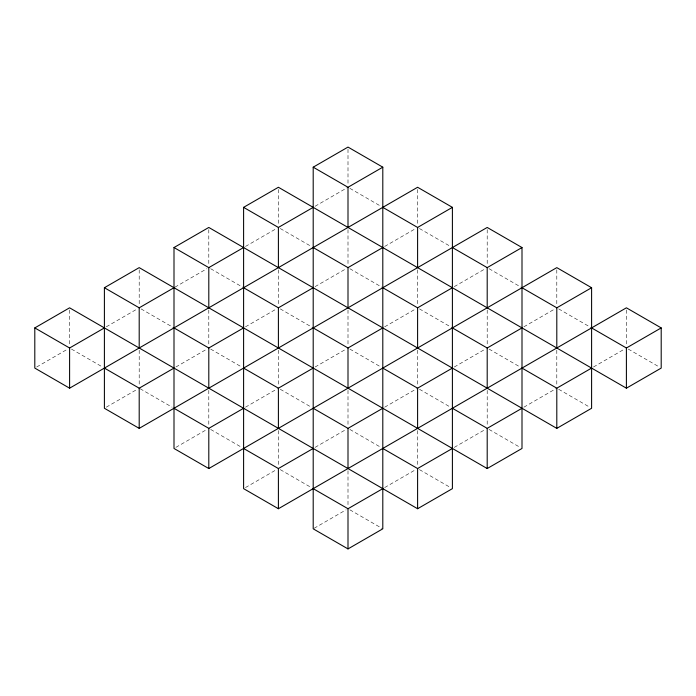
<?xml version="1.0" encoding="UTF-8"?>
<svg xmlns="http://www.w3.org/2000/svg" width="696" height="696" viewBox="0 0 696 696"><rect width="100%" height="100%" fill="white"/><g stroke="black" fill="none" stroke-linecap="round" stroke-linejoin="round"><path stroke-width="0.52" stroke-dasharray="3.48 2.61" d="M36.679 367.01L67.721 349.087M106.279 326.824L137.321 308.902M174.94 287.178L206.921 268.717M245.479 246.454L276.521 228.54M315.079 206.277L347.06 187.807M106.279 407.186L137.321 389.273M175.879 367.01L206.921 349.087M245.479 326.824L276.521 308.902M315.079 286.639L346.121 268.717M384.679 246.454L415.721 228.54M175.879 447.371L206.921 429.449M245.479 407.186L277.46 388.725M315.079 367.01L346.121 349.087M384.679 326.824L415.721 308.902M454.279 286.639L485.321 268.717M245.479 487.557L276.521 469.635M315.079 447.371L346.121 429.449M384.679 407.186L416.66 388.725M454.279 367.01L485.321 349.087M523.879 326.824L554.921 308.902M314.14 528.281L346.121 509.82M384.679 487.557L415.721 469.635M454.279 447.371L485.321 429.449M523.879 407.186L555.86 388.725M593.479 367.01L624.521 349.087M349.879 188.355L380.921 206.277M419.479 228.54L450.521 246.454M489.079 268.717L522 287.726M558.679 308.902L591.6 327.912M628.279 349.087L659.321 367.01M280.279 228.54L311.321 246.454M349.879 268.717L382.8 287.726M419.479 308.902L452.4 327.912M489.079 349.087L520.121 367.01M558.679 389.273L589.721 407.186M210.679 268.717L243.6 287.726M280.279 308.902L313.2 327.912M349.879 349.087L380.921 367.01M419.479 389.273L450.521 407.186M489.079 429.449L520.121 447.371M141.079 308.902L174 327.912M210.679 349.087L241.721 367.01M280.279 389.273L311.321 407.186M349.879 429.449L380.921 447.371M419.479 469.635L450.521 487.557M71.479 349.087L102.521 367.01M140.14 388.725L172.121 407.186M210.679 429.449L241.721 447.371M280.279 469.635L311.321 487.557M349.879 509.82L382.8 528.821M626.4 309.99L626.4 345.825M556.8 269.804L556.8 305.648M556.8 350.175L556.8 386.01M487.2 229.619L487.2 265.463M487.2 309.99L487.2 345.825M487.2 390.352L487.2 426.196M417.6 189.442L417.6 225.278M417.6 269.804L417.6 305.648M417.6 350.175L417.6 386.01M417.6 430.537L417.6 466.381M348 149.257L348 185.093M348 229.619L348 265.463M348 309.99L348 345.825M348 390.352L348 426.196M348 470.722L348 506.558M278.4 189.442L278.4 225.278M278.4 269.804L278.4 305.648M278.4 350.175L278.4 386.01M278.4 430.537L278.4 466.381M208.8 229.619L208.8 265.463M208.8 309.99L208.8 345.825M208.8 390.352L208.8 426.196M139.2 269.804L139.2 305.648M139.2 350.175L139.2 386.01M69.6 309.99L69.6 345.825"/><path stroke-width="1.04" d="M34.8 327.912L69.6 307.815L417.6 508.733L452.4 488.644L452.4 207.356L417.6 187.268L69.6 388.185L34.8 368.088L34.8 327.912L69.6 348L104.4 327.912M104.4 287.726L139.2 267.629L487.2 468.547L522 448.459L522 247.541L487.2 227.453L139.2 428.371L104.4 408.274L104.4 287.726L139.2 307.815L174 287.726M174 247.541L208.8 227.453L556.8 428.371L591.6 408.274L591.6 287.726L556.8 267.629L208.8 468.547L174 448.459L174 247.541L208.8 267.629L243.6 247.541M243.6 207.356L278.4 187.268L626.4 388.185L661.2 368.088L661.2 327.912L626.4 307.815L278.4 508.733L243.6 488.644L243.6 207.356L278.4 227.453L313.2 207.356M313.2 167.179L348 147.082L382.8 167.179L382.8 528.821L348 548.918L313.2 528.821L313.2 167.179L348 187.268L382.8 167.179M104.4 368.088L139.2 388.185L174 368.088M174 327.912L208.8 348L243.6 327.912M243.6 287.726L278.4 307.815L313.2 287.726M313.2 247.541L348 267.629L382.8 247.541M382.8 207.356L417.6 227.453L452.4 207.356M174 408.274L208.8 428.362L243.6 408.274M243.6 368.088L278.4 388.185L313.2 368.088M313.2 327.912L348 348L382.8 327.912M382.8 287.726L417.6 307.815L452.4 287.726M452.4 247.541L487.2 267.629L522 247.541M243.6 448.459L278.4 468.547L313.2 448.459M313.2 408.274L348 428.362L382.8 408.274M382.8 368.088L417.6 388.185L452.4 368.088M452.4 327.912L487.2 348L522 327.912M522 287.726L556.8 307.815L591.6 287.726M313.2 488.644L348 508.733L382.8 488.644M382.8 448.459L417.6 468.547L452.4 448.459M452.4 408.274L487.2 428.362L522 408.274M522 368.088L556.8 388.185L591.6 368.088M591.6 327.912L626.4 348L661.2 327.912M626.4 348L626.4 388.185M556.8 307.815L556.8 348M556.8 388.185L556.8 428.371M487.2 267.629L487.2 307.815M487.2 348L487.2 388.185M487.2 428.362L487.2 468.547M417.6 227.453L417.6 267.638M417.6 307.815L417.6 348M417.6 388.185L417.6 428.371M417.6 468.547L417.6 508.733M348 187.268L348 227.453M348 267.629L348 307.815M348 348L348 388.185M348 428.362L348 468.547M348 508.733L348 548.918M278.4 227.453L278.4 267.638M278.4 307.815L278.4 348M278.4 388.185L278.4 428.371M278.4 468.547L278.4 508.733M208.8 267.629L208.8 307.815M208.8 348L208.8 388.185M208.8 428.362L208.8 468.547M139.2 307.815L139.2 348M139.2 388.185L139.2 428.371M69.6 348L69.6 388.185"/></g></svg>
